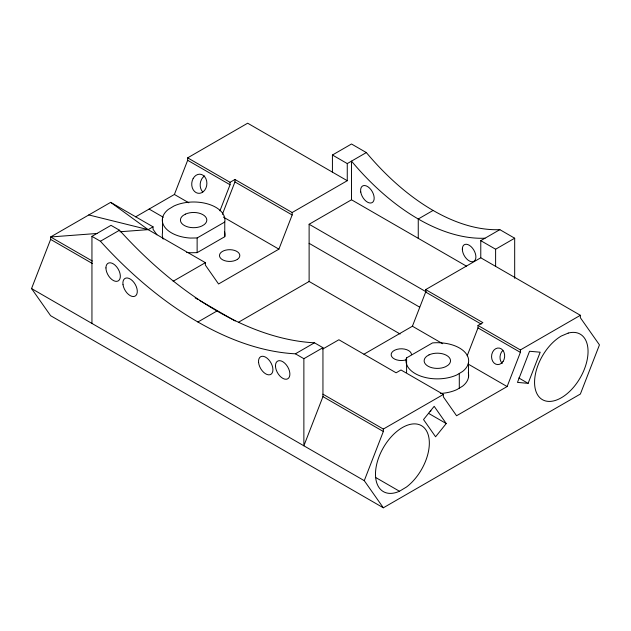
<?xml version="1.0" encoding="UTF-8"?>
<svg xmlns="http://www.w3.org/2000/svg" width="631" height="631" viewBox="0 0 631 631"><rect width="100%" height="100%" fill="white"/><g stroke="black" fill="none" stroke-linecap="round" stroke-linejoin="round"><path stroke-width="0.95" d="M363.969 354.196L412.414 326.227L425.673 292.05L425.673 289.605L480.775 257.795L580.378 315.295L580.378 317.748L599.45 344.881L580.378 394.036L383.34 507.797L50.622 315.705L31.55 288.564L50.622 239.409L50.622 236.964L110.662 202.354L153.041 226.821L153.041 229.274L156.89 234.771M91.945 323.435L91.945 236.349L111.024 225.338L119.496 230.228A332.072 191.721 60 0 0 314.467 342.799L322.946 347.689L322.946 396.631L303.874 445.794L303.874 358.7L295.395 353.81A332.072 191.721 60 0 1 100.424 241.247L91.945 236.349M383.34 507.797L364.268 480.664L383.34 431.501L383.34 429.056L443.38 394.446L443.38 396.891L456.568 415.75L507.119 386.558L520.386 352.382L520.386 349.937L477.998 325.462L477.998 327.915L467.177 355.797M110.662 202.354L148.151 229.645L205.375 262.677L205.375 265.13L218.563 283.982L278.902 249.15L292.161 214.966L292.161 212.521L347.263 180.711L347.263 163.579L332.427 155.013L332.427 172.145M135.641 216.851L174.401 194.466L187.667 160.29L187.667 157.845L247.66 123.203L347.263 180.711M219.927 210.841L230.047 184.757L230.047 182.312L187.667 157.845M222.38 214.311L234.945 181.933L234.945 179.488L230.047 182.312M528.115 383.348L540.199 352.208L529.551 351.262L517.475 382.394L528.115 383.348L518.792 377.961M406.593 357.88L406.183 358.85A31.321 18.086 0 0 0 422.313 376.66A31.321 18.086 0 0 0 456.978 374.869L462.626 371.454A31.321 18.086 0 0 0 464.077 351.38A31.321 18.086 0 0 0 432.511 342.917L406.593 357.88L406.593 372.566M446.235 423.551L435.579 436.778L423.527 419.552L434.183 406.317L446.235 423.551L428.433 413.273M399.47 491.241L406.482 487.022A38.081 21.982 -60 0 0 424.813 428.449A38.081 21.982 -60 0 0 379.405 455.771A38.081 21.982 -60 0 0 399.47 491.241L375.737 477.533M100.424 241.247L119.496 230.228M119.866 231.766L148.151 229.645L153.041 226.821M332.427 155.013L351.499 144.002L366.335 152.568A200.122 115.536 60 0 0 499.847 229.652L514.683 238.218L514.683 278.326M197.132 237.966L224.762 222.017A31.321 18.086 0 0 0 208.64 204.207A31.321 18.086 0 0 0 173.967 205.998L168.327 209.413A31.321 18.086 0 0 0 190.262 238.061L197.132 237.966L197.132 252.652L190.262 252.747A31.321 18.086 0 0 1 186.673 252.4M347.263 163.579L366.335 152.568M197.132 252.652L224.762 236.704L224.762 222.017M173.139 281.26L205.375 262.677M400.109 334.004L309.119 281.473L309.119 224.257L351.499 199.782L466.419 266.132M197.913 321.999L216.985 310.988M238.542 322.22L309.119 281.473M433.087 210.439L418.258 218.996L418.258 238.329M480.775 257.795L480.775 240.663L499.847 229.652M295.395 353.81L314.467 342.799M303.874 358.7L322.946 347.689M480.775 240.663L495.611 249.229L514.683 238.218M477.998 325.462L482.889 322.638L425.673 289.605M520.386 349.937L580.378 315.295M322.733 349.038L338.886 339.762L396.102 372.795L400.993 369.979L443.38 394.446M97.434 233.446L50.622 236.964L92.307 261.029M88.774 214.934L148.151 229.645M234.945 179.488L292.161 212.521M309.119 224.257L426.469 292.011M234.945 181.933L292.161 214.966M425.673 292.05L481.208 324.113M187.667 160.29L230.047 184.757M477.998 327.915L520.386 352.382M309.119 243.329L419.67 307.155M223.366 217.088L278.902 249.15M412.414 326.227L442.702 343.721M174.401 194.466L188.811 202.788M468.131 364.048L507.119 386.558M149.113 209.066L163.303 217.261M195.176 297.895L197.724 299.362M199.428 300.348L235.142 320.966M322.946 394.186L383.34 429.056M50.622 239.409L92.307 263.474M322.946 396.631L383.34 431.501M31.55 288.564L364.268 480.664M495.611 249.229L495.611 266.361M468.47 362.722L468.47 377.409M459.297 373.465L459.297 388.152M351.499 199.782L351.499 161.134A200.122 115.536 60 0 0 485.01 238.218M162.475 218.145L162.475 232.823A31.321 18.086 0 0 0 163.2 239.086M406.403 359.749A10.167 5.868 0 0 1 391.756 356.665A10.167 5.868 0 0 1 399.549 348.88A10.167 5.868 0 0 1 411.483 354.661M468.281 372.684A31.321 18.086 0 0 1 462.626 386.14L456.978 389.556A31.321 18.086 0 0 1 440.351 393.468M224.565 231.979A31.321 18.086 0 0 1 224.762 236.704M502.205 363.472A8.306 6.547 -84.9 0 1 502.939 350.315M430.807 410.584A9.591 2.035 38.8 0 1 430.113 411.373M202.772 192.005A9.591 7.564 -84.9 0 1 200.674 181.468L201.62 179.22A9.591 7.564 -84.9 0 1 204.665 175.946M193.173 178.47L192.226 180.711A9.591 7.564 -84.9 0 0 199.83 193.283A9.591 7.564 -84.9 0 0 205.943 178.778A9.591 7.564 -84.9 0 0 193.173 178.47M185.348 214.154L182.966 215.589A13.188 7.611 0 0 0 184.512 225.59A13.188 7.611 0 0 0 201.888 226.008L204.263 224.573A13.188 7.611 0 0 0 202.717 214.572A13.188 7.611 0 0 0 185.348 214.154M429.056 354.859L426.682 356.294A13.188 7.611 0 0 0 428.228 366.295A13.188 7.611 0 0 0 445.604 366.714L447.978 365.278A13.188 7.611 0 0 0 446.432 355.277A13.188 7.611 0 0 0 429.056 354.859M237.351 259.396L235.371 260.414A10.167 5.868 0 0 1 219.612 256.509A10.167 5.868 0 0 1 232.397 249.908A10.167 5.868 0 0 1 237.351 259.396M568.223 333.081L561.306 336.031A37.813 21.833 -60 0 0 537.068 393.941A37.813 21.833 -60 0 0 581.79 374.924A37.813 21.833 -60 0 0 568.223 333.081M360.751 192.029A9.591 5.537 60 0 0 371.904 202.732A9.591 5.537 60 0 0 369.529 188.077A9.591 5.537 60 0 0 360.751 192.029M462.334 249.198A9.591 5.537 60 0 0 472.587 261.739A9.591 5.537 60 0 0 472.43 248.086A9.591 5.537 60 0 0 462.334 249.198M105.937 267.915A10.191 5.884 60 0 0 116.743 281.363A10.191 5.884 60 0 0 116.743 266.952A10.191 5.884 60 0 0 105.937 267.915M123.013 284.707A10.191 5.884 60 0 0 134.797 296.27A10.191 5.884 60 0 0 132.471 280.771A10.191 5.884 60 0 0 123.013 284.707M258.576 362.478A10.191 5.884 60 0 0 270.092 374.696A10.191 5.884 60 0 0 268.506 359.489A10.191 5.884 60 0 0 258.576 362.478M275.471 365.799A10.191 5.884 60 0 0 286.285 379.247A10.191 5.884 60 0 0 286.285 364.836A10.191 5.884 60 0 0 275.471 365.799M503.033 361.516A8.306 6.547 -84.9 0 0 499.437 348.099A8.306 6.547 -84.9 0 0 491.888 359.236A8.306 6.547 -84.9 0 0 503.033 361.516"/></g></svg>
